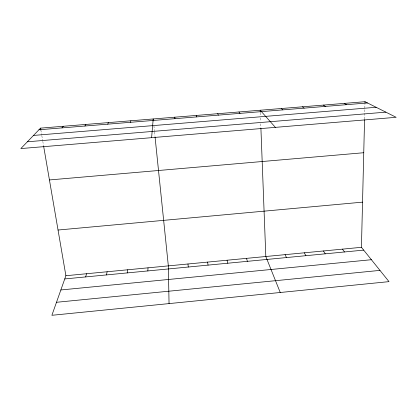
<?xml version="1.0" encoding="UTF-8"?>
<svg xmlns="http://www.w3.org/2000/svg" width="417" height="417" viewBox="0 0 417 417"><rect width="100%" height="100%" fill="white"/><g stroke="black" fill="none" stroke-linecap="round" stroke-linejoin="round"><path stroke-width="0.31" stroke-dasharray="2.08 1.56" d="M364.573 119.064L364.953 103.635M40.856 130.026L41.721 135.066M41.83 135.697L42.696 140.738M42.805 141.368L43.561 145.778M153.915 125.851L154.493 131.491M154.561 132.116L155.015 136.5M260.317 112.825L260.416 115.41M260.516 117.995L260.641 121.227M260.74 123.813L260.891 127.691"/><path stroke-width="0.63" d="M43.67 146.414L65.896 275.72L51.885 315.294L389.009 281.637L361.435 247.317L364.557 119.695M364.969 102.989L365 101.706L40.532 128.134L20.85 148.567L396.15 117.307L365 101.706M147.837 270.925L148.014 267.829M151.606 137.673L153.206 118.96L153.399 120.836M127.195 272.916L127.607 269.789M106.471 274.912L107.122 271.759M130.453 122.306L130.87 120.779M85.657 276.919L86.554 273.734M107.732 124.162L108.436 122.603M84.912 126.023L85.897 124.438M61.982 127.894L63.264 126.283M56.488 302.289L379.97 270.388M64.76 278.937L363.687 250.117M60.856 289.966L371.391 259.708M65.896 275.72L361.435 247.317M58.046 230.028L362.54 202.146M49.435 179.946L363.749 152.726M38.953 129.776L367.507 102.963M33.511 135.426L376.15 107.289M27.381 141.785L385.85 112.147M344.218 103.395L346.475 104.677M323.352 105.1L325.349 106.403M302.398 106.804L304.139 108.133M281.355 108.519L282.835 109.869M275.371 127.367L260.218 110.239L260.297 112.178M342.461 249.142L344.494 251.967M238.998 111.97L239.952 113.372M323.41 250.971L325.234 253.823M304.285 252.811L305.896 255.689M217.684 113.705L218.372 115.134M285.087 254.657L286.479 257.56M280.24 292.494L265.817 256.507L260.912 128.327M246.473 258.368L247.427 261.323M196.282 115.446L196.704 116.901M227.051 260.234L227.786 263.221M40.532 128.134L40.856 130.026M207.557 262.105L208.067 265.118M155.077 137.141L168.338 265.874L169.052 303.597M174.791 117.198L174.937 118.678M187.984 263.987L188.27 267.026"/></g></svg>
